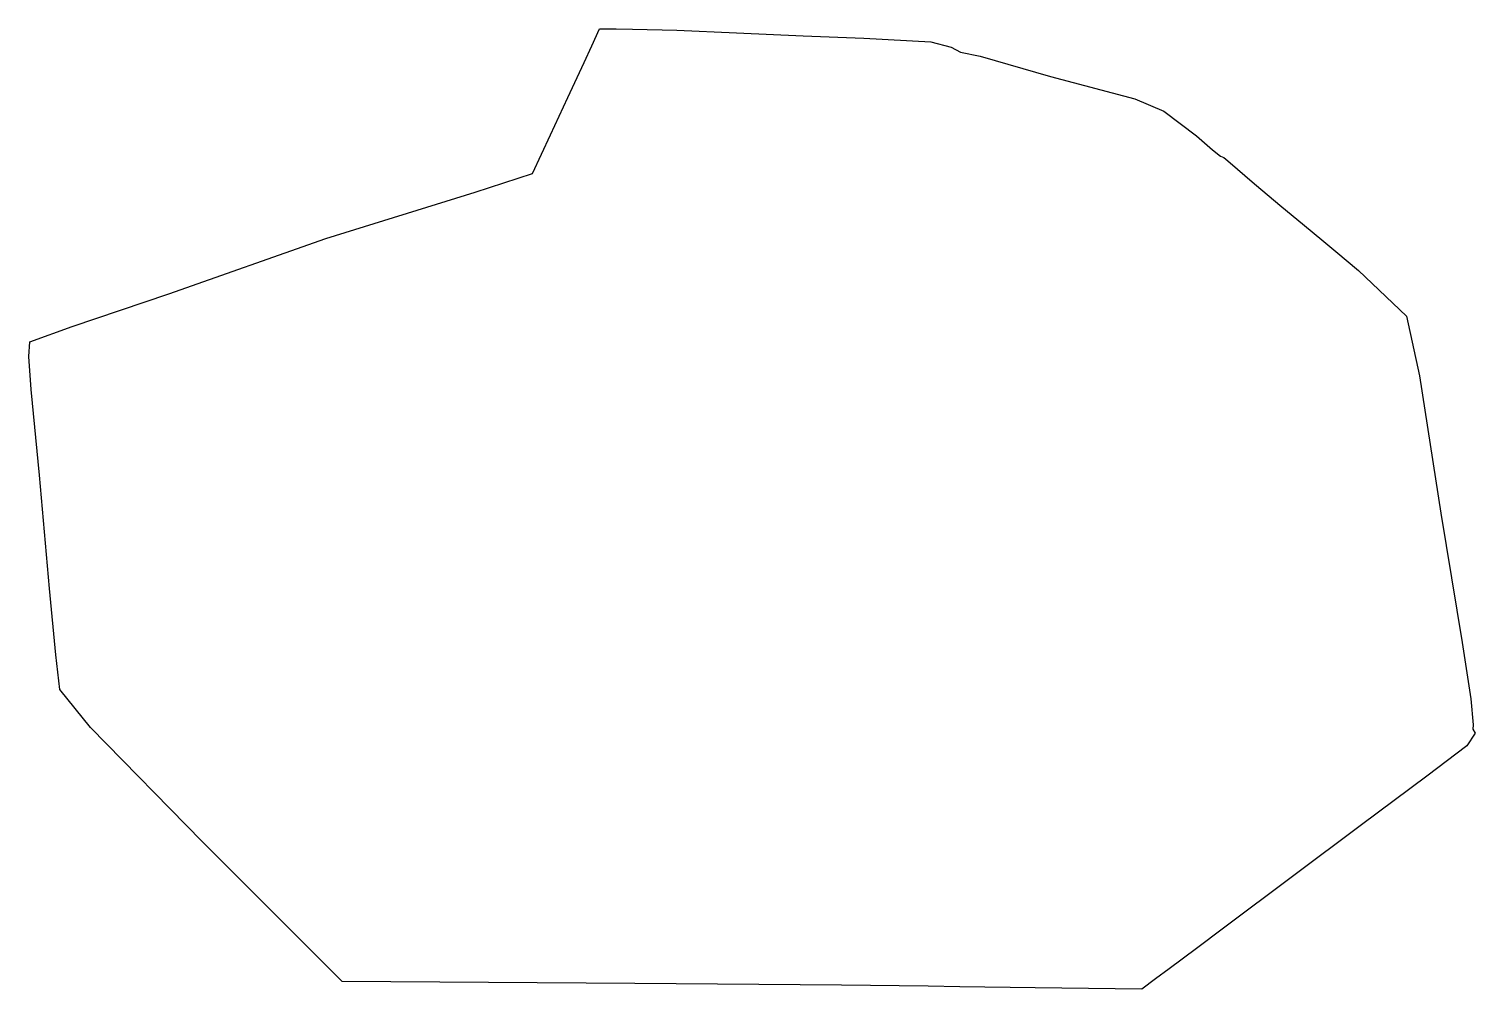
# Model space of a CAD drawing. Extents: x 1.2 to 96.6, y -0.8 to 62.6.
import ezdxf

# ---------------------------------------------------------------- set-up
doc = ezdxf.new("R2010")
doc.units = 0
doc.layers.get('0').update_dxf_attribs({"linetype": 'CONTINUOUS'})

msp = doc.modelspace()

# ---------------------------------------------------------------- linework, layer by layer
at = {"color": 7}
msp.add_lwpolyline([(60.526481, -0.591097), (54.821983, -0.531472), (41.165069, -0.429082), (31.50507, -0.362632), (21.84507, -0.296182), (17.22507, 4.336163), (12.60507, 8.9685), (5.235208, 16.484273), (3.205037, 19.006485), (2.939097, 21.27987), (2.524434, 25.659773), (1.852466, 33.142838), (1.309959, 38.81502), (1.161749, 40.989997), (1.232312, 41.96451), (4.010075, 42.972727), (10.389761, 45.12396), (20.755192, 48.785152), (30.627852, 51.849375), (32.515178, 52.46418), (34.402502, 53.078992), (35.000117, 54.354187), (35.597731, 55.629375), (36.742787, 58.082707), (37.81739, 60.399757), (38.329606, 61.509757), (38.841821, 62.619757), (39.932636, 62.615257), (41.023451, 62.610757), (43.938976, 62.536282), (47.88508, 62.370142), (52.28308, 62.167972), (56.28508, 62.007315), (60.71195, 61.759372), (62.04508, 61.40715), (62.676298, 61.083855), (63.965078, 60.818985), (68.609981, 59.466952), (74.177528, 57.99216), (76.093853, 57.184687), (78.245078, 55.566795), (79.309913, 54.62379), (79.847933, 54.227182), (80.05611, 54.132615), (80.327933, 53.916277), (82.08747, 52.394737), (83.885078, 50.859675), (85.259303, 49.738222), (86.670915, 48.584632), (87.449295, 47.91813), (88.947398, 46.659675), (92.130128, 43.654222), (92.977373, 39.699675), (94.3935, 30.64692), (95.796308, 22.098345), (96.35733, 18.390517), (96.521325, 16.667595), (96.5094, 16.377105), (96.64752, 16.113232), (96.09486, 15.273712), (93.46332, 13.26621), (89.13936, 10.056547), (80.045078, 3.230835), (78.245078, 1.883115), (76.445078, 0.544477), (75.545078, -0.121605), (74.645078, -0.787688), (71.125786, -0.745838), (67.606493, -0.703988), (62.623322, -0.636338), (60.526492, -0.591188), (60.526487, -0.591165)], close=True, dxfattribs=at)

doc.saveas('drawing.dxf')
